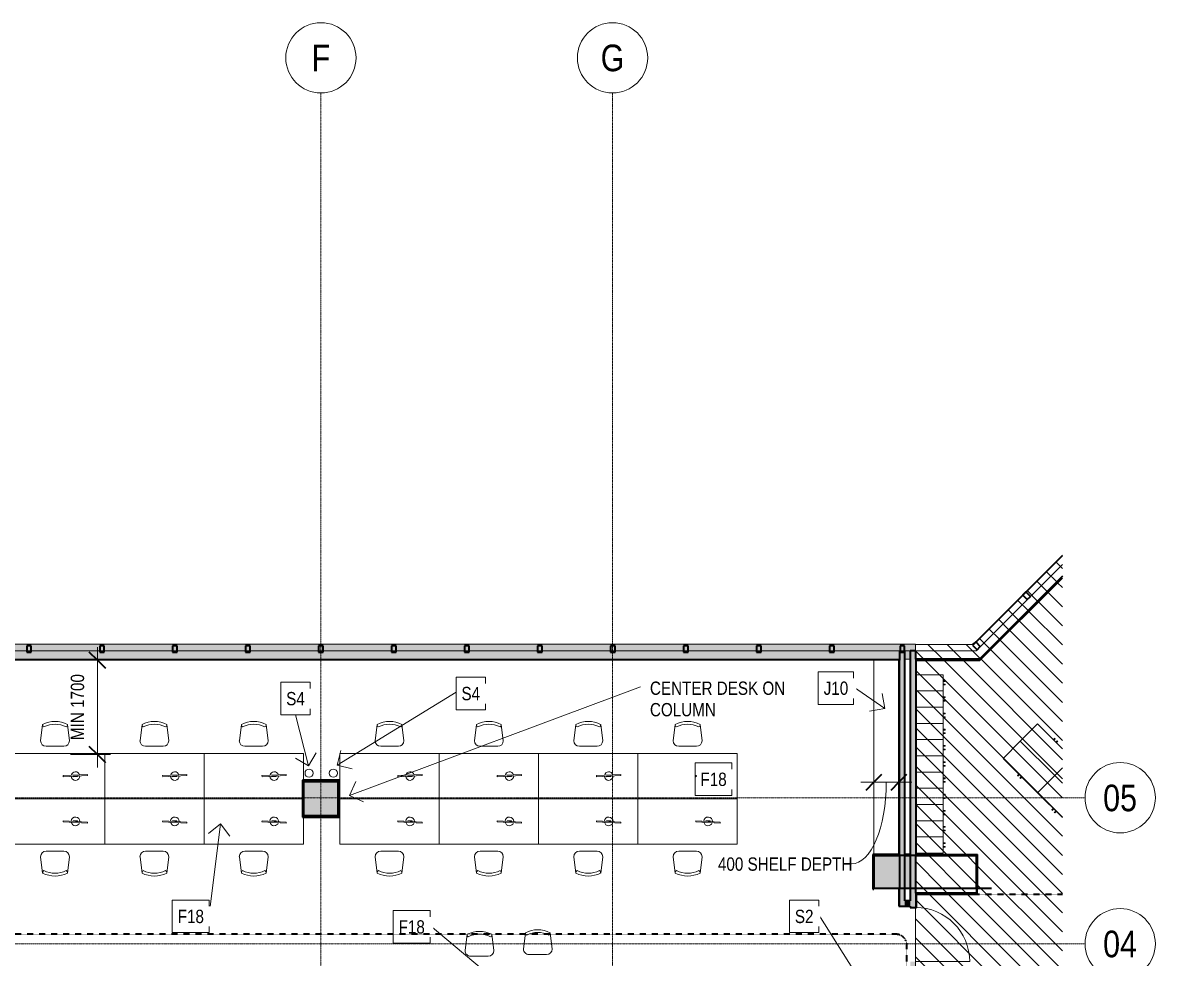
# Model space of a CAD drawing. Header units: millimetres. Extents: x -31381 to 39197, y -15686 to 26001.
# Drawn here: x 18242 to 39197, y 8703 to 26001 of the extents above; entities that cross this region are included whole.
import ezdxf

# ---------------------------------------------------------------- set-up
doc = ezdxf.new("R2010")
doc.units = ezdxf.units.MM
for name, pattern in [('BVNDH-Dash', [6, 3, -3]), ('BVNDH-Grid Line', [22.225, 12.7, -3.175, 3.175, -3.175]), ('BVNDH-Overhead', [6, 4, -2])]:
    doc.linetypes.add(name, pattern=pattern)
for name, color, linetype, lineweight in [('A-ANNO-DIMS', 211, 'Continuous', 9), ('A-ANNO-DIMS-100', 211, 'Continuous', 9), ('A-ANNO-SYMB', 150, 'Continuous', 9), ('A-AREA', 32, 'BVNDH-Dash', 35), ('A-COLS', 52, 'Continuous', 13), ('A-DETL', 90, 'Continuous', 9), ('A-DETL-GENF', 92, 'Continuous', 9), ('A-DETL-THIN', 151, 'Continuous', 9), ('A-DOOR', 31, 'Continuous', 13), ('A-FLOR-OVHD', 1, 'BVNDH-Overhead', 13), ('A-GENM', 13, 'Continuous', 13), ('A-WALL', 113, 'Continuous', 13), ('A-WALL-PATT', 111, 'Continuous', 13), ('G-ANNO-TEXT', 231, 'Continuous', 9), ('G-IMPT', 8, 'Continuous', 9), ('I-FURN', 30, 'Continuous', 13), ('I-WALL', 2, 'Continuous', 13), ('Q-CASE', 31, 'Continuous', 9), ('S-GRID', 1, 'Continuous', 9), ('S-GRID-IDEN', 1, 'Continuous', 9)]:
    doc.layers.add(name, color=color, linetype=linetype, lineweight=lineweight)
doc.styles.add('Arial Narrow', font='ARIALN.TTF', dxfattribs={"height": 491.641337})
doc.styles.add('Arial Narrow_2', font='ARIALN.TTF', dxfattribs={"height": 245.820669})
doc.dimstyles.new('BVNDH_2_5mm_with_CL', dxfattribs={"dimscale": 304.8, "dimtxt": 250, "dimasz": 0.984252, "dimexe": 0.787402, "dimexo": 0.0625, "dimgap": 0.574147, "dimtad": 1, "dimdec": 0, "dimzin": 0, "dimdsep": 46, "dimtxsty": 'Arial Narrow_2', "dimblk1": 'OBLIQUE', "dimblk2": 'OBLIQUE', "dimsah": 1, "dimcen": 0.09, "dimdle": 0.787402, "dimazin": 0, "dimtfac": 1, "dimtdec": 4, "dimtix": 1, "dimtmove": 1, "dimatfit": 3, "dimfxl": 1.64042, "dimfxlon": 1, "dimtvp": 1, "dimtolj": 1, "dimtzin": 0, "dimarcsym": 2})
doc.dimstyles.new('BVNDH_2_5mm_with_CL_ROUNDED', dxfattribs={"dimscale": 304.8, "dimtxt": 250, "dimasz": 0.984252, "dimexe": 0.787402, "dimexo": 0.0625, "dimgap": 0.574147, "dimtad": 1, "dimdec": 0, "dimrnd": 10, "dimzin": 0, "dimdsep": 46, "dimtxsty": 'Arial Narrow_2', "dimblk1": 'OBLIQUE', "dimblk2": 'OBLIQUE', "dimsah": 1, "dimcen": 0.09, "dimdle": 0.787402, "dimazin": 0, "dimtfac": 1, "dimtdec": 4, "dimtix": 1, "dimtmove": 0, "dimatfit": 3, "dimfxl": 1.64042, "dimfxlon": 1, "dimtvp": 1, "dimtolj": 1, "dimtzin": 0, "dimarcsym": 2})
pattern_1 = [(135, (0, 0), (-176.7767, -176.7767), [])]

# ---------------------------------------------------------------- blocks, each defined once
blk = doc.blocks.new('B  - 500x300-400405-Level 9 201 Kent St 1_100')
at = {"layer": 'Q-CASE'}
for p, q in [((-106, -194), (-106, 306)), ((-106, 306), (194, 306)), ((194, 306), (194, -194)), ((194, -194), (-106, -194)), ((5, -194), (5, -232)), ((17, -232), (17, -194)), ((71, -194), (71, -232)), ((84, -232), (84, -194)), ((5, -232), (17, -232)), ((71, -232), (84, -232))]:
    blk.add_line(p, q, dxfattribs=at)
blk = doc.blocks.new('Concept Single Door_DOR - 1000 x 2100mm 2-837560-Level 9 201 Kent St 1_100')
at = {"layer": 'A-DOOR', "color": 67}
blk.add_line((500, 50), (500, 1050), dxfattribs=at)
blk.add_arc((500, 50), 1000, 90, 180, dxfattribs=at)
blk = doc.blocks.new('Family7 - Family7-1061711-Level 9 201 Kent St 1_100')
at = {"layer": 'A-GENM'}
blk.add_hatch(color=254, dxfattribs=at).paths.add_polyline_path([(3839, -688), (3839, -592), (3239, -592), (3239, -1363), (3839, -1363), (3839, -723)], flags=0)
at = {"layer": 'A-GENM', "color": 47, "lineweight": 35}
for p, q in [((3839, 537), (3239, 537)), ((3239, 537), (3239, -592)), ((3839, -592), (3839, 537)), ((3239, -592), (3239, -1363)), ((3839, -1363), (3839, -592)), ((3239, -1363), (3839, -1363))]:
    blk.add_line(p, q, dxfattribs=at)
blk = doc.blocks.new('Walls 1 - 140902 Building Facade_sat-1083296-Level 9 201 Kent St 1_100')
at = {"layer": 'G-IMPT', "lineweight": 13}
h = blk.add_hatch(color=254, dxfattribs=at)
h.paths.add_polyline_path([(8026, -11406), (33252, -11406), (34573, -10063), (35857, -10063), (36143, -10349), (35859, -10055), (34759, -10055), (34759, -9943), (34522, -9943), (33202, -11286), (-28885, -11286), (-28885, 22446), (-27552, 23804), (7527, 23803), (7528, 22384), (15558, 14390), (20648, 14390), (34759, 14388), (34759, 14508), (15608, 14510), (7648, 22434), (7647, 23923), (-27602, 23924), (-29005, 22495), (-29005, -11406), (6974, -11406)], flags=0)
h.paths.add_polyline_path([(35839, 14508), (37477, 16146), (37477, 16155), (35830, 14508)], flags=0)
blk.add_hatch(color=254, dxfattribs=at).paths.add_polyline_path([(-28885, -11286), (880, -11286), (880, -11131), (-28730, -11131), (-28730, 22383), (-27487, 23649), (7390, 23648), (7390, 22321), (7373, 22321), (7373, 22319), (15494, 14235), (34462, 14235), (34462, 14375), (34562, 14375), (34562, 14233), (34663, 14233), (34663, 14388), (29062, 14388), (15558, 14391), (7528, 22384), (7527, 23803), (-27553, 23803), (-28885, 22446), (-28885, -11142)], flags=0)
at = {"layer": 'A-WALL', "color": 47, "lineweight": 35}
for p, q in [((36801, 15479), (36740, 15419)), ((36740, 15419), (36746, 15414)), ((36746, 15414), (36825, 15334)), ((36806, 15474), (36801, 15479)), ((36885, 15394), (36806, 15474)), ((36825, 15334), (36885, 15394)), ((18403, 14482), (18318, 14482)), ((18318, 14482), (18318, 14362)), ((18403, 14362), (18403, 14482)), ((19753, 14482), (19668, 14482)), ((19668, 14482), (19668, 14362)), ((19753, 14362), (19753, 14482)), ((21102, 14482), (21017, 14482)), ((21017, 14482), (21017, 14362)), ((21102, 14362), (21102, 14482)), ((22452, 14482), (22367, 14482)), ((22367, 14482), (22367, 14362)), ((22452, 14362), (22452, 14482)), ((23802, 14482), (23717, 14482)), ((23717, 14482), (23717, 14362)), ((23802, 14362), (23802, 14482)), ((25153, 14482), (25068, 14482)), ((25068, 14482), (25068, 14362)), ((25153, 14362), (25153, 14482)), ((26503, 14482), (26418, 14482)), ((26418, 14482), (26418, 14362)), ((26503, 14362), (26503, 14482)), ((27854, 14482), (27769, 14482)), ((27769, 14482), (27769, 14362)), ((27854, 14362), (27854, 14482)), ((29202, 14482), (29117, 14482)), ((29117, 14482), (29117, 14362)), ((29202, 14362), (29202, 14482)), ((30552, 14482), (30467, 14482)), ((30467, 14482), (30467, 14362)), ((30552, 14362), (30552, 14482)), ((31903, 14482), (31818, 14482)), ((31818, 14482), (31818, 14362)), ((31903, 14362), (31903, 14482)), ((33253, 14482), (33168, 14482)), ((33168, 14482), (33168, 14362)), ((33253, 14362), (33253, 14482)), ((34559, 14482), (34474, 14482)), ((34474, 14482), (34474, 14362)), ((34559, 14362), (34559, 14482)), ((35829, 14508), (35814, 14492)), ((35814, 14492), (35899, 14408)), ((35874, 14553), (35829, 14508)), ((35879, 14547), (35874, 14553)), ((35959, 14468), (35879, 14547)), ((35899, 14408), (35959, 14468)), ((18318, 14362), (18403, 14362)), ((19668, 14362), (19753, 14362)), ((21017, 14362), (21102, 14362)), ((22367, 14362), (22452, 14362)), ((23717, 14362), (23802, 14362)), ((25068, 14362), (25153, 14362)), ((26418, 14362), (26503, 14362)), ((27769, 14362), (27854, 14362)), ((29117, 14362), (29202, 14362)), ((30467, 14362), (30552, 14362)), ((31818, 14362), (31903, 14362)), ((33168, 14362), (33253, 14362)), ((34474, 14362), (34559, 14362))]:
    blk.add_line(p, q, dxfattribs=at)
at = {"layer": 'G-IMPT', "color": 67, "lineweight": 13}
for p, q in [((35830, 14508), (37477, 16155)), ((37477, 15985), (35880, 14387)), ((15608, 14510), (34759, 14508)), ((34759, 14508), (35830, 14507)), ((34663, 14388), (15558, 14390)), ((35880, 14387), (34763, 14388)), ((34663, 14233), (34562, 14233))]:
    blk.add_line(p, q, dxfattribs=at)
blk = doc.blocks.new('Walls 1 - Walls 1-1083272-Level 9 201 Kent St 1_100')
blk.add_blockref('Walls 1 - 140902 Building Facade_sat-1083296-Level 9 201 Kent St 1_100', (0, 0))
blk = doc.blocks.new('Desk - Arup Desk-1460975-Level 9 201 Kent St 1_100')
at = {"layer": 'I-FURN', "lineweight": 9}
for p, q in [((1681, 800), (-157, 800)), ((-157, 800), (-157, -38)), ((1681, -38), (1681, 800)), ((159, 369), (608, 393)), ((159, 369), (160, 349)), ((609, 373), (160, 349)), ((344, 389), (424, 393)), ((345, 379), (344, 389)), ((425, 384), (345, 379)), ((424, 393), (425, 384)), ((609, 373), (608, 393)), ((-157, -38), (1681, -38))]:
    blk.add_line(p, q, dxfattribs=at)
for start, end in [(3, 183), (198, 348)]:
    blk.add_arc((383, 381), 80, start, end, dxfattribs=at)
blk = doc.blocks.new('Chair-Desk - Chair-Desk-V7-Level 9 201 Kent St 1_100')
at = {"layer": 'I-FURN', "lineweight": 9}
for p, q in [((-229, 0), (-266, -302)), ((229, 0), (266, -302)), ((-164, -405), (163, -405))]:
    blk.add_line(p, q, dxfattribs=at)
for centre, radius, start, end in [((0, -447), 502, 62.9089, 117.0911), ((-186, -7), 43.1, 170.9971, 243.1852), ((0, -447), 451, 62.9089, 117.0911), ((186, -7), 43.1, 296.8148, 9.0029), ((-164, -302), 103, 180, 270), ((163, -302), 103, 270, 0)]:
    blk.add_arc(centre, radius, start, end, dxfattribs=at)
blk = doc.blocks.new('Desk - Arup Desk-V8-Level 9 201 Kent St 1_100')
at = {"layer": 'I-FURN', "lineweight": 9}
for p, q in [((1681, 800), (-141, 800)), ((1681, -38), (1681, 800)), ((-157, 459), (-157, -38)), ((159, 369), (608, 393)), ((159, 369), (160, 349)), ((609, 373), (160, 349)), ((344, 389), (424, 393)), ((345, 379), (344, 389)), ((425, 384), (345, 379)), ((424, 393), (425, 384)), ((609, 373), (608, 393)), ((-157, -38), (1681, -38))]:
    blk.add_line(p, q, dxfattribs=at)
for start, end in [(3, 183), (198, 348)]:
    blk.add_arc((383, 381), 80, start, end, dxfattribs=at)
blk = doc.blocks.new('Desk - Arup Desk-1461461-Level 9 201 Kent St 1_100')
at = {"layer": 'I-FURN', "lineweight": 9}
for p, q in [((-157, 38), (-157, -800)), ((1681, 38), (-157, 38)), ((1681, -800), (1681, 38)), ((160, -349), (159, -369)), ((608, -393), (159, -369)), ((160, -349), (609, -373)), ((344, -389), (345, -379)), ((424, -393), (344, -389)), ((345, -379), (425, -384)), ((425, -384), (424, -393)), ((608, -393), (609, -373)), ((-157, -800), (1681, -800))]:
    blk.add_line(p, q, dxfattribs=at)
for start, end in [(177, 357), (12, 162)]:
    blk.add_arc((383, -381), 80, start, end, dxfattribs=at)
blk = doc.blocks.new('Chair-Desk - Chair-Desk-V9-Level 9 201 Kent St 1_100')
at = {"layer": 'I-FURN', "lineweight": 9}
for p, q in [((-229, 0), (-266, 302)), ((-164, 405), (163, 405)), ((229, 0), (266, 302))]:
    blk.add_line(p, q, dxfattribs=at)
for centre, radius, start, end in [((-164, 302), 103, 90, 180), ((163, 302), 103, 360, 90), ((-186, 7), 43.1, 116.8148, 189.0029), ((0, 447), 451, 242.9089, 297.0911), ((186, 7), 43.1, 350.9971, 63.1852), ((0, 447), 502, 242.9089, 297.0911)]:
    blk.add_arc(centre, radius, start, end, dxfattribs=at)
blk = doc.blocks.new('Desk - Arup Desk-V10-Level 9 201 Kent St 1_100')
at = {"layer": 'I-FURN', "lineweight": 9}
for p, q in [((-157, 38), (-157, -462)), ((1681, 38), (-157, 38)), ((1681, -800), (1681, 38)), ((160, -349), (159, -369)), ((608, -393), (159, -369)), ((160, -349), (609, -373)), ((344, -389), (345, -379)), ((424, -393), (344, -389)), ((345, -379), (425, -384)), ((425, -384), (424, -393)), ((608, -393), (609, -373)), ((-141, -800), (1681, -800))]:
    blk.add_line(p, q, dxfattribs=at)
for start, end in [(177, 357), (12, 162)]:
    blk.add_arc((383, -381), 80, start, end, dxfattribs=at)
blk = doc.blocks.new('Columns11 - Columns-1586939-Level 9 201 Kent St 1_100')
at = {"layer": 'A-COLS'}
blk.add_hatch(color=254, dxfattribs=at).paths.add_polyline_path([(13703, -7421), (13703, -6782), (13062, -6782), (13062, -7421), (13425, -7421)], flags=0)
at = {"layer": 'A-COLS', "color": 47, "lineweight": 35}
for p, q in [((13062, -6782), (13062, -7421)), ((13703, -6782), (13062, -6782)), ((13703, -7421), (13703, -6782)), ((13062, -7421), (13703, -7421))]:
    blk.add_line(p, q, dxfattribs=at)
blk = doc.blocks.new('B  - 500deep-V42-Level 9 201 Kent St 1_100')
at = {"layer": 'Q-CASE'}
for p, q in [((-406, -169), (-406, 281)), ((-406, 281), (-206, 281)), ((244, -169), (-406, -169)), ((5, -169), (5, -207)), ((5, -207), (17, -207)), ((17, -207), (17, -169)), ((71, -169), (71, -207)), ((71, -207), (84, -207)), ((84, -207), (84, -169))]:
    blk.add_line(p, q, dxfattribs=at)
blk = doc.blocks.new('B  - 500deep-400395-Level 9 201 Kent St 1_100')
at = {"layer": 'Q-CASE'}
for p, q in [((-406, -169), (-406, 281)), ((-406, 281), (494, 281)), ((494, 281), (494, -169)), ((494, -169), (-406, -169)), ((5, -169), (5, -207)), ((5, -207), (17, -207)), ((17, -207), (17, -169)), ((71, -169), (71, -207)), ((71, -207), (84, -207)), ((84, -207), (84, -169))]:
    blk.add_line(p, q, dxfattribs=at)
blk = doc.blocks.new('B  - 500deep-V46-Level 9 201 Kent St 1_100')
at = {"layer": 'Q-CASE'}
for p, q in [((-406, -81), (-406, -281)), ((-406, -281), (-206, -281))]:
    blk.add_line(p, q, dxfattribs=at)
blk = doc.blocks.new('B  - 500deep-V47-Level 9 201 Kent St 1_100')
at = {"layer": 'Q-CASE'}
for p, q in [((244, 169), (-406, 169)), ((-406, 169), (-406, -281)), ((5, 207), (17, 207)), ((5, 169), (5, 207)), ((17, 207), (17, 169)), ((71, 207), (84, 207)), ((71, 169), (71, 207)), ((84, 207), (84, 169)), ((494, -281), (494, -81)), ((-406, -281), (494, -281))]:
    blk.add_line(p, q, dxfattribs=at)
blk = doc.blocks.new('Furniture 2 - Furniture 2-2553051-Level 9 201 Kent St 1_100')
at = {"layer": 'I-FURN', "lineweight": 9}
for start, end in [(0, 180), (180, 0)]:
    blk.add_arc((20679, 11653), 75, start, end, dxfattribs=at)
blk = doc.blocks.new('Furniture 22 - Furniture 2-2553080-Level 9 201 Kent St 1_100')
at = {"layer": 'I-FURN', "lineweight": 9}
for start, end in [(0, 180), (180, 0)]:
    blk.add_arc((20679, 11653), 75, start, end, dxfattribs=at)
blk = doc.blocks.new('Grid - Grid Head_BVNDH-294967-Level 9 201 Kent St 1_100')
at = {"layer": 'S-GRID-IDEN'}
blk.add_circle((0, 0), 6.5, dxfattribs=at)
blk = doc.blocks.new('DIMBLOCK5-Level 9 201 Kent St 1_100')
at = {"layer": 'A-ANNO-DIMS-100'}
for p, q in [((33988, 12458), (33988, 11718)), ((33988, 11958), (33988, 12458)), ((34452, 12458), (34452, 11718)), ((34452, 11958), (34452, 12458)), ((33748, 11958), (34692, 11958))]:
    blk.add_line(p, q, dxfattribs=at)
at = {"layer": 'A-ANNO-DIMS-100', "lineweight": 35}
for p, q in [((33988, 11958), (33838, 11808)), ((33988, 11958), (34138, 12108)), ((34452, 11958), (34302, 11808)), ((34452, 11958), (34602, 12108))]:
    blk.add_line(p, q, dxfattribs=at)
at = {"layer": 'A-ANNO-DIMS-100'}
blk.add_ellipse((33577, 11958), major_axis=(0, 1509), ratio=0.426169, start_param=3.141593, end_param=4.712389, dxfattribs=at)
at = {"layer": 'A-ANNO-DIMS-100', "color": 0, "insert": (31105, 10568), "char_height": 245.82, "width": 2966.67, "attachment_point": 1, "line_spacing_factor": 0.968573, "style": 'Arial Narrow_2'}
blk.add_mtext('400 SHELF DEPTH', dxfattribs=at)
blk = doc.blocks.new('_Oblique')
at = {"color": 0, "linetype": 'ByBlock', "lineweight": -2}
blk.add_line((-0.5, -0.5), (0.5, 0.5), dxfattribs=at)
blk = doc.blocks.new('DIMBLOCK16-Level 9 201 Kent St 1_100')
at = {"layer": 'A-ANNO-DIMS-100', "lineweight": 35}
for p, q in [((19625, 14215), (19475, 14365)), ((19625, 14215), (19775, 14065)), ((19625, 12472), (19475, 12622)), ((19625, 12472), (19775, 12322))]:
    blk.add_line(p, q, dxfattribs=at)
at = {"layer": 'A-ANNO-DIMS-100'}
for p, q in [((19625, 12232), (19625, 14455)), ((19125, 14215), (19865, 14215)), ((19625, 14215), (19125, 14215)), ((19125, 12472), (19865, 12472)), ((19625, 12472), (19125, 12472))]:
    blk.add_line(p, q, dxfattribs=at)
at = {"layer": 'A-ANNO-DIMS-100', "color": 0, "insert": (19133, 12737), "char_height": 245.8, "width": 1457.14, "attachment_point": 1, "rotation": 90, "line_spacing_factor": 0.968573, "style": 'Arial Narrow_2'}
blk.add_mtext('MIN 1700', dxfattribs=at)

msp = doc.modelspace()

# ---------------------------------------------------------------- hatches: boundary and pattern name
at = {"layer": 'A-DETL-GENF'}
h = msp.add_hatch(dxfattribs=at)
h.set_pattern_fill('FP_1', style=0, pattern_type=2)
h.set_pattern_definition(pattern_1)
h.paths.add_polyline_path([(37477.1, -11682.1), (37477.1, -11293.3), (35970.9, -9787.5), (34782.9, -9787.6), (34782.9, -9794.6), (34762.9, -9794.6), (34762.9, -7554.5), (35382.9, -7554.5), (35382.9, -6954.5), (34762.9, -6954.5), (34762.9, -6003.9), (34759.1, -6003.9), (34759.1, -10054.5), (35860, -10055.4), (36143.4, -10348.9), (37357.1, -11562.2)], flags=0)
h.paths.add_polyline_path([(34762.9, -5003.9), (34762.9, -954.6), (35582.3, -954.6), (35582.3, -354.6), (34762.9, -354.6), (34762.9, 8641.5), (34759.1, 8641.5), (34759.1, -5003.9)], flags=0)
h.paths.add_polyline_path([(34759.1, 9641.5), (34762.9, 9641.5), (34762.9, 10001.6), (35887.7, 10001.6), (35887.7, 10601.6), (34762.9, 10601.6), (34762.9, 14232.6), (35943.5, 14233.2), (37477.1, 15766.8), (37477.1, 16145.5), (35839.1, 14507.6), (34759.1, 14507.5), (34759.1, 9642.4)], flags=0)
h = msp.add_hatch(dxfattribs=at)
h.set_pattern_fill('FP_1', style=0, pattern_type=2)
h.set_pattern_definition(pattern_1)
h.paths.add_polyline_path([(37477.1, -11729.9), (37477.1, -11682.1), (36143.4, -10348.9), (37431, -11682.2)], flags=0)
h.paths.add_polyline_path([(37477.1, -11293.3), (37477.1, 15738.5), (35951.2, 14212.6), (34772.9, 14212.6), (34772.9, 10621.6), (35907.7, 10621.6), (35907.7, 9981.6), (35887.7, 9981.6), (35887.7, 10001.6), (34762.9, 10001.6), (34762.9, 9641.5), (34759.1, 9641.5), (34759.1, 8641.5), (34762.9, 8641.5), (34762.9, -354.6), (35582.3, -354.6), (35582.3, -854.6), (35808.7, -854.6), (35808.7, 287.4), (34776.9, 287.4), (34776.9, 387.4), (35908.7, 387.4), (35894.7, 373.4), (35895.7, 287.4), (35908.7, 287.4), (35908.7, -954.6), (35894.7, -940.6), (35894.7, -954.6), (34762.9, -954.6), (34762.9, -1113.9), (35908.7, -1113.9), (35908.7, -1753.9), (35808.7, -1753.9), (35808.7, -1213.9), (34762.9, -1213.9), (34762.9, -4703.9), (35808.7, -4703.9), (35808.7, -4323.9), (35908.7, -4323.9), (35908.7, -4803.9), (34762.9, -4803.9), (34762.9, -5003.9), (34759.1, -5003.9), (34759.1, -6003.9), (34762.9, -6003.9), (34762.9, -6934.5), (35402.9, -6934.5), (35402.9, -6954.5), (35382.9, -6954.5), (35382.9, -7554.5), (35402.9, -7554.5), (35402.9, -7574.5), (34762.9, -7574.5), (34762.9, -9794.6), (34782.9, -9794.6), (34782.9, -9787.6), (35971.3, -9788), (37341, -11157.3)], flags=0)
h.paths.add_polyline_path([(35885.2, -8974.3), (35885.2, -8974.3), (35887.7, -8974.3)], flags=0)
h.paths.add_polyline_path([(36020.9, -8334.9), (36020.9, -8334.9), (36020.8, -8216.6)], flags=0)
h.paths.add_polyline_path([(36549.6, -8332.9), (36549.6, -8332.9), (36549.6, -8322)], flags=0)
h.paths.add_polyline_path([(35908.7, -3503.9), (35808.7, -3503.9), (35808.7, -2573.9), (35908.7, -2573.9)], flags=0)
h.paths.add_polyline_path([(36857.5, -253.6), (36857.5, -253.6), (36859.4, -252.3)], flags=0)
h.paths.add_polyline_path([(35218.9, 401.4), (34809.9, 401.4), (34809.9, 2112.2), (34800.1, 2112.2), (34800.1, 2130.2), (34809.9, 2130.2), (34809.9, 3212.2), (34800.1, 3212.2), (34800.1, 3230.2), (34809.9, 3230.2), (34809.9, 4312.2), (34800.1, 4312.2), (34800.1, 4330.2), (34809.9, 4330.2), (34809.9, 5425.9), (34800.1, 5425.9), (34800.1, 5453.8), (34809.9, 5453.8), (34809.9, 6512.2), (34800.1, 6512.2), (34800.1, 6530.2), (34809.9, 6530.2), (34809.9, 8231.5), (34776.9, 8231.5), (34776.9, 8351.5), (35781.7, 8351.5), (35781.7, 8411.5), (34776.9, 8411.5), (34776.9, 8531.5), (35901.7, 8531.5), (35901.7, 8231.5), (35227.9, 8231.5), (35227.9, 8213.5), (34827.9, 8213.5), (34827.9, 7671.5), (35227.9, 7671.5), (35227.9, 7653.5), (34827.9, 7653.5), (34827.9, 6530.2), (35217.6, 6530.2), (35217.6, 6512.2), (34827.9, 6512.2), (34827.9, 5453.8), (35217.6, 5453.8), (35217.6, 5425.9), (34827.9, 5425.9), (34827.9, 4330.2), (35217.6, 4330.2), (35217.6, 4312.2), (34827.9, 4312.2), (34827.9, 3230.2), (35217.6, 3230.2), (35217.6, 3212.2), (34827.9, 3212.2), (34827.9, 2130.2), (35217.6, 2130.2), (35217.6, 2112.2), (34827.9, 2112.2), (34827.9, 969.4), (35227.9, 969.4), (35227.9, 951.4), (34827.9, 951.4), (34827.9, 419.4), (35227.9, 419.4), (35227.9, 401.4)], flags=0)
h.paths.add_polyline_path([(35829.9, 14507.5), (35829.9, 14507.6), (34759.1, 14507.6)], flags=0)
h = msp.add_hatch(dxfattribs=at)
h.set_pattern_fill('FP_1', style=0, pattern_type=2)
h.set_pattern_definition(pattern_1)
h.paths.add_polyline_path([(35382.9, -7574.5), (35402.9, -7574.5), (35402.9, -7554.5), (34762.9, -7554.5), (34763, -7574.5), (35373.4, -7574.5)], flags=0)
h.paths.add_polyline_path([(35402.9, -6954.5), (35402.9, -6934.5), (34762.9, -6934.5), (34762.9, -6954.5), (35382.9, -6954.5)], flags=0)
h.paths.add_polyline_path([(35808.7, -4803.9), (35908.7, -4803.9), (35908.7, -4323.9), (35808.7, -4323.9), (35808.7, -4703.9), (34762.9, -4703.9), (34762.9, -4803.9), (35696, -4803.9)], flags=0)
h.paths.add_polyline_path([(35859.1, -3503.9), (35908.7, -3503.9), (35908.7, -2573.9), (35808.7, -2573.9), (35808.7, -3503.9), (35853.8, -3503.9)], flags=0)
h.paths.add_polyline_path([(35908.7, -1753.9), (35908.7, -1113.9), (34762.9, -1113.9), (34762.9, -1213.9), (35808.7, -1213.9), (35808.7, -1753.9), (35859.1, -1753.9)], flags=0)
h.paths.add_polyline_path([(35908.7, -954.6), (35908.7, 287.4), (35894.7, 287.4), (35894.7, 373.4), (35908.7, 387.4), (34776.9, 387.4), (34776.9, 287.4), (35808.7, 287.4), (35808.7, -854.6), (35582.3, -854.6), (35582.3, -954.6), (35894.7, -954.6), (35894.7, -940.6)], flags=0)
h.paths.add_polyline_path([(35218.9, 401.4), (35227.9, 401.4), (35227.9, 419.4), (34827.9, 419.4), (34827.9, 951.4), (35227.9, 951.4), (35227.9, 969.4), (34827.9, 969.4), (34827.9, 2112.2), (35217.6, 2112.2), (35217.6, 2130.2), (34827.9, 2130.2), (34827.9, 3212.2), (35217.6, 3212.2), (35217.6, 3230.2), (34827.9, 3230.2), (34827.9, 4312.2), (35217.6, 4312.2), (35217.6, 4330.2), (34827.9, 4330.2), (34827.9, 5425.9), (35217.6, 5425.9), (35217.6, 5453.8), (34827.9, 5453.8), (34827.9, 6512.2), (35217.6, 6512.2), (35217.6, 6530.2), (34827.9, 6530.2), (34827.9, 7653.5), (35227.9, 7653.5), (35227.9, 7671.5), (34827.9, 7671.5), (34827.9, 8213.5), (35227.9, 8213.5), (35227.9, 8231.5), (35901.7, 8231.5), (35901.7, 8531.5), (34776.9, 8531.5), (34776.9, 8411.5), (35781.7, 8411.5), (35781.7, 8351.5), (34776.9, 8351.5), (34776.9, 8231.5), (34809.9, 8231.5), (34809.9, 6530.2), (34800.1, 6530.2), (34800.1, 6512.2), (34809.9, 6512.2), (34809.9, 5453.8), (34800.1, 5453.8), (34800.1, 5425.9), (34809.9, 5425.9), (34809.9, 4330.2), (34800.1, 4330.2), (34800.1, 4312.2), (34809.9, 4312.2), (34809.9, 3230.2), (34800.1, 3230.2), (34800.1, 3212.2), (34809.9, 3212.2), (34809.9, 2130.2), (34800.1, 2130.2), (34800.1, 2112.2), (34809.9, 2112.2), (34810.5, 401.4), (34827.9, 401.4)], flags=0)
h.paths.add_polyline_path([(35887.7, 9981.6), (35907.7, 9981.6), (35907.7, 10621.6), (34772.9, 10621.6), (34772.9, 14212.6), (35951.2, 14212.6), (37477.1, 15738.5), (37477.1, 15766.8), (35942.9, 14232.6), (34762.9, 14232.5), (34762.9, 10601.6), (35887.7, 10601.6)], flags=0)
at = {"layer": 'A-WALL-PATT', "lineweight": 9}
h = msp.add_hatch(color=9, dxfattribs=at)
h.paths.add_polyline_path([(34555.5, 9664.6), (34562.3, 9664.6), (34562.3, 10001.6), (34462.3, 10001.6), (34462.3, 9664.6)], flags=0)
h.paths.add_polyline_path([(34462.3, 10601.6), (34562.3, 10601.6), (34562.3, 14374.6), (34462.3, 14374.6), (34462.3, 11108)], flags=0)
h = msp.add_hatch(color=9, dxfattribs=at)
h.paths.add_polyline_path([(34759.1, -9794.6), (34759.1, -7554.5), (34662.9, -7554.5), (34662.9, -9794.6)], flags=0)
h.paths.add_polyline_path([(34670, -6954.5), (34759.1, -6954.5), (34759.1, -6003.9), (34662.9, -6003.9), (34662.9, -6954.5)], flags=0)
h.paths.add_polyline_path([(34759.1, -5003.9), (34759.1, -954.6), (34737.5, -954.6), (34748.9, -354.6), (34759.1, -354.6), (34759.1, 8641.5), (34662.9, 8641.5), (34662.9, -5003.9)], flags=0)
h.paths.add_polyline_path([(34662.9, 9641.5), (34759.1, 9642.4), (34759.1, 10001.6), (34662.9, 10001.6), (34662.9, 9664.6)], flags=0)
h.paths.add_polyline_path([(34662.9, 10601.6), (34759.1, 10601.6), (34759.1, 14387.6), (34662.9, 14387.5), (34662.9, 11108)], flags=0)
for color, points in [(256, [(34462.3, 10621.6), (34462.3, 14215.4), (34452.3, 14215.4), (34452.3, 10621.6)]), (256, [(23420.3, 11315.2), (23440.3, 11315.2), (23440.3, 11994.5), (23420.3, 11994.5), (23420.3, 11653.3)]), (256, [(23803.3, 11974.5), (24081.7, 11974.5), (24081.1, 11994.5), (23440.3, 11994.5), (23440.3, 11974.5)]), (256, [(24101.7, 11335.2), (24101.7, 11994.5), (24081.7, 11994.5), (24081.7, 11335.2)]), (256, [(24101.7, 11315.2), (24101.7, 11335.2), (23440.3, 11335.2), (23440.3, 11315.2), (24081.7, 11315.2)]), (256, [(33967.7, 9981.6), (33987.7, 9981.6), (33987.7, 10621.6), (33967.7, 10621.6)]), (256, [(34455.5, 9664.6), (34462.3, 9664.6), (34462.3, 9981.6), (34452.3, 9981.6), (34452.3, 9664.6)]), (9, [(34574.8, 9664.6), (34662.9, 9664.6), (34662.9, 9764.6), (34562.3, 9764.6), (34562.3, 9664.6)])]:
    msp.add_hatch(color=color, dxfattribs=at).paths.add_polyline_path(points, flags=0)
h = msp.add_hatch(color=256, dxfattribs=at)
h.paths.add_polyline_path([(34632.9, 10601.6), (34662.9, 10601.6), (34662.9, 10621.6), (34562.3, 10621.6), (34562.3, 10601.6)], flags=0)
h.paths.add_polyline_path([(33987.7, 10601.6), (34462.3, 10601.6), (34462.3, 10621.6), (33987.7, 10621.6)], flags=0)

# ---------------------------------------------------------------- linework, layer by layer
at = {"layer": 'A-ANNO-SYMB', "linetype": 'BVNDH-Dash', "lineweight": 35}
msp.add_line((34600, -1624.9), (34600, 8947.3), dxfattribs=at)
msp.add_arc((34400, 8947.3), 200, 0, 90, dxfattribs=at)
at = {"layer": 'A-AREA'}
msp.add_line((35901.7, 9891.6), (37477.1, 9891.6), dxfattribs=at)
at = {"layer": 'A-DETL'}
msp.add_line((33987.7, 10621.6), (33987.7, 14215.4), dxfattribs=at)
at = {"layer": 'A-DETL', "lineweight": 35}
msp.add_line((35062.9, 10001.6), (36162.9, 10001.6), dxfattribs=at)
at = {"layer": 'A-DETL-THIN'}
for p, q in [((37477.1, 16145.5), (35839.1, 14507.6)), ((35839.1, 14507.6), (34759.1, 14507.6)), ((34759.1, 14507.6), (34759.1, -10054.5))]:
    msp.add_line(p, q, dxfattribs=at)
at = {"layer": 'A-FLOR-OVHD'}
msp.add_line((33987.7, 10601.6), (33987.7, 14232.7), dxfattribs=at)
at = {"layer": 'A-WALL', "color": 47, "lineweight": 35}
for p, q in [((34662.9, 14387.6), (34662.9, 10621.6)), ((34762.9, 14387.6), (34662.9, 14387.6)), ((34762.9, 14232.6), (34762.9, 14387.6)), ((34662.9, 10601.6), (34662.9, 9764.6)), ((34762.9, 9905.6), (34762.9, 10601.6)), ((34662.9, 9664.6), (34662.9, 9641.5)), ((34662.9, 9641.5), (34776.9, 9641.5))]:
    msp.add_line(p, q, dxfattribs=at)
at = {"layer": 'A-WALL', "color": 67}
for p, q in [((34662.9, 10621.6), (34662.9, 10601.6)), ((34762.9, 10615.6), (34762.9, 10621.6))]:
    msp.add_line(p, q, dxfattribs=at)
at = {"layer": 'A-WALL', "color": 127, "lineweight": 9}
msp.add_line((34762.9, 10601.6), (34762.9, 10615.6), dxfattribs=at)
at = {"layer": 'A-WALL', "lineweight": 35}
for p, q in [((35901.7, 10615.6), (35887.7, 10615.6)), ((35901.7, 9891.6), (35901.7, 10615.6)), ((34762.9, 9905.6), (34762.9, 9641.5)), ((35887.7, 9905.6), (34762.9, 9905.6)), ((34776.9, 9641.5), (34776.9, 9891.6)), ((34776.9, 9891.6), (35901.7, 9891.6)), ((35887.7, 9981.6), (35887.7, 9905.6))]:
    msp.add_line(p, q, dxfattribs=at)
at = {"layer": 'G-ANNO-TEXT', "color": 7}
for p, q in [((24061.2, 12272.5), (26260, 13625.2)), ((34189.9, 13319.5), (33611.7, 13724.3)), ((34189.9, 13319.5), (34140.8, 13598)), ((23530.8, 12258.8), (23288.9, 13205.4)), ((34189.9, 13319.5), (33911.3, 13270.3)), ((23530.8, 12258.8), (23287.5, 12403.1)), ((23530.8, 12258.8), (23675, 12502.1)), ((24061.2, 12272.5), (24126.8, 12547.7)), ((24061.2, 12272.5), (24336.4, 12207)), ((24291.6, 11715.9), (24409.1, 11973.2)), ((24291.6, 11715.9), (24549, 11598.5)), ((21901, 11187), (21678, 11013)), ((21901, 11187), (21693.6, 9505.4)), ((21901, 11187), (22075, 10964)), ((34008.5, 7870), (32970.7, 9505.4)), ((27231.6, 8096.5), (25779.7, 9310.7))]:
    msp.add_line(p, q, dxfattribs=at)
at = {"layer": 'G-ANNO-TEXT', "color": 7, "flags": 128}
for points in [[(26260, 13900.2), (26802.5, 13900.2), (26802.5, 13299.4), (26260, 13299.4)], [(32961.7, 13999.3), (33611.7, 13999.3), (33611.7, 13398.5), (32961.7, 13398.5)], [(23017.6, 13806.1), (23560.1, 13806.1), (23560.1, 13205.4), (23017.6, 13205.4)], [(30681.4, 12314.6), (31363.9, 12314.6), (31363.9, 11713.8), (30681.4, 11713.8)], [(21011.1, 9780.4), (21693.6, 9780.4), (21693.6, 9179.6), (21011.1, 9179.6)], [(32428.2, 9780.4), (32970.7, 9780.4), (32970.7, 9179.6), (32428.2, 9179.6)], [(25097.2, 9585.7), (25779.7, 9585.7), (25779.7, 8984.9), (25097.2, 8984.9)]]:
    msp.add_lwpolyline(points, close=True, dxfattribs=at)
at = {"layer": 'I-WALL', "lineweight": 35}
for p, q in [((37477.1, 15766.8), (35942.9, 14232.6)), ((35951.2, 14212.6), (37477.1, 15738.5)), ((34452.3, 14215.4), (34452.3, 10621.6)), ((34462.3, 14215.4), (34452.3, 14215.4)), ((34462.3, 10621.6), (34462.3, 14215.4)), ((34762.9, 14232.6), (34762.9, 10621.6)), ((35942.9, 14232.6), (34762.9, 14232.6)), ((34772.9, 10621.6), (34772.9, 14212.6)), ((34772.9, 14212.6), (35951.2, 14212.6)), ((23420.3, 11994.5), (23420.3, 11315.2)), ((24101.7, 11994.5), (23420.3, 11994.5)), ((23440.3, 11335.2), (23440.3, 11974.5)), ((23440.3, 11974.5), (24081.7, 11974.5)), ((24081.7, 11974.5), (24081.7, 11335.2)), ((24101.7, 11315.2), (24101.7, 11994.5)), ((24081.7, 11335.2), (23440.3, 11335.2)), ((23420.3, 11315.2), (24101.7, 11315.2)), ((33967.7, 10621.6), (33967.7, 9981.6)), ((34452.3, 10621.6), (33967.7, 10621.6)), ((33987.7, 10001.6), (33987.7, 10601.6)), ((33987.7, 10601.6), (34462.3, 10601.6)), ((34662.9, 10621.6), (34562.3, 10621.6)), ((34562.3, 10601.6), (34662.9, 10601.6)), ((34762.9, 10621.6), (35907.7, 10621.6)), ((34762.9, 10601.6), (35887.7, 10601.6)), ((35887.7, 10601.6), (35887.7, 9981.6)), ((35907.7, 9981.6), (35907.7, 10621.6)), ((33967.7, 9981.6), (33987.7, 9981.6)), ((34452.3, 9981.6), (34452.3, 9664.6)), ((34462.3, 9664.6), (34462.3, 9981.6)), ((35887.7, 9981.6), (35907.7, 9981.6))]:
    msp.add_line(p, q, dxfattribs=at)
at = {"layer": 'I-WALL', "color": 47, "lineweight": 35}
for p, q in [((34462.3, 14374.6), (34462.3, 14215.4)), ((34562.3, 14374.6), (34462.3, 14374.6)), ((34562.3, 10621.6), (34562.3, 14374.6)), ((34462.3, 10601.6), (34462.3, 9981.6)), ((34562.3, 9764.6), (34562.3, 10601.6)), ((34452.3, 9664.6), (34662.9, 9664.6)), ((34662.9, 9764.6), (34562.3, 9764.6))]:
    msp.add_line(p, q, dxfattribs=at)
at = {"layer": 'I-WALL', "lineweight": 9}
for p, q in [((15695.9, 14235.4), (34462.3, 14235.4)), ((34452.3, 14215.4), (15715.9, 14215.4))]:
    msp.add_line(p, q, dxfattribs=at)
at = {"layer": 'I-WALL', "color": 67}
for p, q in [((34462.3, 10621.6), (34462.3, 10601.6)), ((34562.3, 10601.6), (34562.3, 10621.6))]:
    msp.add_line(p, q, dxfattribs=at)
at = {"layer": 'S-GRID', "linetype": 'BVNDH-Grid Line'}
for p, q in [((23759.9, 24701), (23759.9, -12591)), ((29155, 24701), (29155, -12591)), ((-30080.5, 11671.9), (37896.8, 11671.9)), ((-30080.5, 8971.9), (37896.8, 8971.9))]:
    msp.add_line(p, q, dxfattribs=at)

# ---------------------------------------------------------------- block references
at = {"layer": 'A-COLS', "color": 67}
msp.add_blockref('Columns11 - Columns-1586939-Level 9 201 Kent St 1_100', (10378.3, 18756.7), dxfattribs=at)
at = {"layer": 'A-DOOR', "color": 67, "rotation": 269.9999999999999}
msp.add_blockref('Concept Single Door_DOR - 1000 x 2100mm 2-837560-Level 9 201 Kent St 1_100', (34712.9, 9141.5), dxfattribs=at)
at = {"layer": 'A-GENM', "color": 67, "rotation": 269.9999999999998}
msp.add_blockref('Family7 - Family7-1061711-Level 9 201 Kent St 1_100', (35350.7, 13840.9), dxfattribs=at)
at = {"layer": 'A-WALL', "color": 67}
msp.add_blockref('Walls 1 - Walls 1-1083272-Level 9 201 Kent St 1_100', (0, 0), dxfattribs=at)
at = {"layer": 'I-FURN', "lineweight": 9}
for name, p in [('Chair-Desk - Chair-Desk-V7-Level 9 201 Kent St 1_100', (18841.3, 13027.6)), ('Chair-Desk - Chair-Desk-V7-Level 9 201 Kent St 1_100', (20679.4, 13027.6)), ('Chair-Desk - Chair-Desk-V7-Level 9 201 Kent St 1_100', (22517.5, 13027.6)), ('Chair-Desk - Chair-Desk-V7-Level 9 201 Kent St 1_100', (25030.5, 13027.6)), ('Chair-Desk - Chair-Desk-V7-Level 9 201 Kent St 1_100', (26868.6, 13027.6)), ('Chair-Desk - Chair-Desk-V7-Level 9 201 Kent St 1_100', (28706.7, 13027.6)), ('Chair-Desk - Chair-Desk-V7-Level 9 201 Kent St 1_100', (30544.8, 13027.6)), ('Furniture 2 - Furniture 2-2553051-Level 9 201 Kent St 1_100', (2861.9, 473.3)), ('Furniture 22 - Furniture 2-2553080-Level 9 201 Kent St 1_100', (3310.3, 473.3)), ('Chair-Desk - Chair-Desk-V9-Level 9 201 Kent St 1_100', (18841.3, 10279)), ('Chair-Desk - Chair-Desk-V9-Level 9 201 Kent St 1_100', (20679.4, 10279)), ('Chair-Desk - Chair-Desk-V9-Level 9 201 Kent St 1_100', (22517.5, 10279)), ('Chair-Desk - Chair-Desk-V9-Level 9 201 Kent St 1_100', (25030.5, 10279)), ('Chair-Desk - Chair-Desk-V9-Level 9 201 Kent St 1_100', (26868.6, 10279)), ('Chair-Desk - Chair-Desk-V9-Level 9 201 Kent St 1_100', (28706.7, 10279)), ('Chair-Desk - Chair-Desk-V9-Level 9 201 Kent St 1_100', (30544.8, 10279))]:
    msp.add_blockref(name, p, dxfattribs=at)
at = {"layer": 'I-FURN', "lineweight": 9, "rotation": 180}
for name, p in [('Desk - Arup Desk-1460975-Level 9 201 Kent St 1_100', (19603, 12453.3)), ('Desk - Arup Desk-1460975-Level 9 201 Kent St 1_100', (21441.1, 12453.3)), ('Desk - Arup Desk-V8-Level 9 201 Kent St 1_100', (23279.2, 12453.3)), ('Desk - Arup Desk-1460975-Level 9 201 Kent St 1_100', (25792.2, 12453.3)), ('Desk - Arup Desk-1460975-Level 9 201 Kent St 1_100', (27630.3, 12453.3)), ('Desk - Arup Desk-1460975-Level 9 201 Kent St 1_100', (29468.4, 12453.3)), ('Desk - Arup Desk-1460975-Level 9 201 Kent St 1_100', (31306.5, 12453.3)), ('Desk - Arup Desk-1461461-Level 9 201 Kent St 1_100', (19603, 10853.2)), ('Desk - Arup Desk-1461461-Level 9 201 Kent St 1_100', (21441.1, 10853.2)), ('Desk - Arup Desk-V10-Level 9 201 Kent St 1_100', (23279.2, 10853.2)), ('Desk - Arup Desk-1461461-Level 9 201 Kent St 1_100', (25792.2, 10853.2)), ('Desk - Arup Desk-1461461-Level 9 201 Kent St 1_100', (27630.3, 10853.2)), ('Desk - Arup Desk-1461461-Level 9 201 Kent St 1_100', (29468.4, 10853.2)), ('Desk - Arup Desk-1461461-Level 9 201 Kent St 1_100', (31306.5, 10853.2)), ('Chair-Desk - Chair-Desk-V9-Level 9 201 Kent St 1_100', (26692.4, 9146.7)), ('Chair-Desk - Chair-Desk-V9-Level 9 201 Kent St 1_100', (27772.2, 9176.6))]:
    msp.add_blockref(name, p, dxfattribs=at)
at = {"layer": 'Q-CASE'}
for name, p, rotation in [('B  - 500x300-400405-Level 9 201 Kent St 1_100', (35078.9, 13752.7), 89.99999999999991), ('B  - 500x300-400405-Level 9 201 Kent St 1_100', (35078.9, 13452.7), 89.99999999999991), ('B  - 500x300-400405-Level 9 201 Kent St 1_100', (35078.9, 13152.7), 89.99999999999991), ('B  - 500x300-400405-Level 9 201 Kent St 1_100', (35078.9, 12852.7), 89.99999999999991), ('B  - 500deep-V47-Level 9 201 Kent St 1_100', (37184.8, 12629.3), 314.9999999999995), ('B  - 500x300-400405-Level 9 201 Kent St 1_100', (35078.9, 12552.7), 89.99999999999991), ('B  - 500deep-400395-Level 9 201 Kent St 1_100', (36787.5, 12231.9), 315.0000000000001), ('B  - 500x300-400405-Level 9 201 Kent St 1_100', (35078.9, 12252.7), 89.99999999999991), ('B  - 500deep-V46-Level 9 201 Kent St 1_100', (37821.2, 11992.9), 314.9999999999995), ('B  - 500x300-400405-Level 9 201 Kent St 1_100', (35078.9, 11952.7), 89.99999999999991), ('B  - 500deep-V42-Level 9 201 Kent St 1_100', (37423.9, 11595.5), 315.0000000000001), ('B  - 500x300-400405-Level 9 201 Kent St 1_100', (35078.9, 11652.7), 89.99999999999991), ('B  - 500x300-400405-Level 9 201 Kent St 1_100', (35078.9, 11352.7), 89.99999999999991), ('B  - 500x300-400405-Level 9 201 Kent St 1_100', (35078.9, 11053.7), 89.99999999999991), ('B  - 500x300-400405-Level 9 201 Kent St 1_100', (35078.9, 10753.7), 89.99999999999991)]:
    msp.add_blockref(name, p, dxfattribs=dict(at, rotation=rotation))
at = {"layer": 'S-GRID-IDEN', "xscale": 99.99999999999993, "yscale": 99.99999999999993, "zscale": 99.99999999999993}
for p, rotation in [((23759.9, 25351), 180), ((29155, 25351), 180), ((38546.8, 11671.9), 269.9999999999994), ((38546.8, 8971.9), 269.9999999999994)]:
    msp.add_blockref('Grid - Grid Head_BVNDH-294967-Level 9 201 Kent St 1_100', p, dxfattribs=dict(at, rotation=rotation))

# ---------------------------------------------------------------- texts
at = {"layer": 'G-ANNO-TEXT', "color": 7, "insert": (29846.9, 13819.7), "char_height": 245.821, "width": 2994, "attachment_point": 1, "line_spacing_factor": 0.968573, "style": 'Arial Narrow_2'}
msp.add_mtext('CENTER DESK ON\\PCOLUMN', dxfattribs=at)

# ---------------------------------------------------------------- dimensions: what is measured, and where the dimension line sits
at = {"layer": 'A-ANNO-DIMS'}
dim = msp.add_linear_dim(base=(19625, 14215.4), p1=(19125, 12472.3), p2=(19125, 14215.4), angle=90, text='MIN 1700', dimstyle='BVNDH_2_5mm_with_CL_ROUNDED', override={"dimpost": '<>', "dimfxl": 1743.089254}, dxfattribs=at)
dim.commit()
dim.dimension.update_dxf_attribs({"geometry": 'DIMBLOCK16-Level 9 201 Kent St 1_100', "text_midpoint": (19324.4, 13343.9)})

# ---------------------------------------------------------------- next in the draw order: texts
at = {"layer": 'G-ANNO-TEXT', "color": 7, "char_height": 245.82, "attachment_point": 1, "line_spacing_factor": 0.968573, "style": 'Arial Narrow_2', "bg_fill": 3, "box_fill_scale": 1.25, "bg_fill_color": 0, "bg_fill_transparency": 0}
for s, insert, width in [('J10', (33061.7, 13819.7), 540), ('S4', (23117.6, 13626.6), 411), ('S4', (26360, 13720.7), 411), ('F18', (30781.4, 12135.1), 579), ('F18', (21111.1, 9600.8), 579), ('S2', (32528.2, 9600.8), 411), ('F18', (25197.2, 9406.1), 579)]:
    msp.add_mtext(s, dxfattribs=dict(at, insert=insert, width=width))
at = {"layer": 'S-GRID-IDEN', "attachment_point": 2, "line_spacing_factor": 0.968573, "style": 'Arial Narrow', "bg_fill": 3, "box_fill_scale": 1.25, "bg_fill_color": 0, "bg_fill_transparency": 0}
for s, insert, char_height, width in [('F', (23760.1, 25595.2), 491.6, 414), ('G', (29155.1, 25595.2), 491.6, 522), ('05', (38544.2, 11913.6), 491.64, 744), ('04', (38544.2, 9213.6), 491.64, 744)]:
    msp.add_mtext(s, dxfattribs=dict(at, insert=insert, char_height=char_height, width=width))

# ---------------------------------------------------------------- next in the draw order: linework, layer by layer
at = {"layer": 'A-ANNO-SYMB', "linetype": 'BVNDH-Dash', "lineweight": 35}
msp.add_line((34400, 9147.3), (17006.3, 9147.3), dxfattribs=at)
at = {"layer": 'G-ANNO-TEXT', "color": 7}
msp.add_line((24291.6, 11715.9), (29671.9, 13724.3), dxfattribs=at)

# ---------------------------------------------------------------- next in the draw order: dimensions: what is measured, and where the dimension line sits
at = {"layer": 'A-ANNO-DIMS'}
dim = msp.add_linear_dim(base=(34452.3, 11957.8), p1=(33987.7, 12457.8), p2=(34452.3, 12457.8), text='400 SHELF DEPTH', dimstyle='BVNDH_2_5mm_with_CL', override={"dimpost": '<>', "dimfxl": 464.564661}, dxfattribs=at)
dim.commit()
dim.dimension.update_dxf_attribs({"geometry": 'DIMBLOCK5-Level 9 201 Kent St 1_100', "text_midpoint": (32588.1, 10403.9), "dimtype": 160})

doc.saveas('drawing.dxf')
